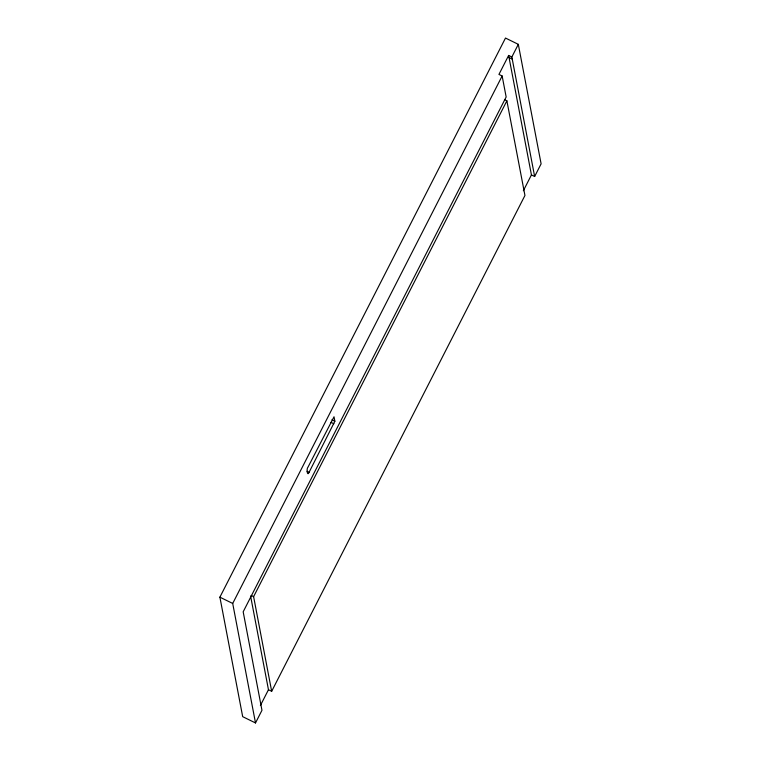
<?xml version="1.0" encoding="UTF-8"?>
<svg xmlns="http://www.w3.org/2000/svg" width="761" height="761" viewBox="0 0 761 761"><rect width="100%" height="100%" fill="white"/><g stroke="black" fill="none" stroke-linecap="round" stroke-linejoin="round"><path stroke-width="1.14" d="M334.869 421.242L309.08 472.296C307.339 477.109 306.198 468.586 308.072 466.997L334.022 416.781L334.869 421.242L331.91 419.787M508.643 55.429L498.94 74.416L502.146 75.986L506.16 96.999L243.178 611.806L261.965 710.289L255.506 722.95L242.683 716.662L219.891 597.166L505.494 38.05L518.317 44.338L541.109 163.834L534.641 176.495L531.435 174.925L508.643 55.429L511.849 56.999L534.641 176.495M255.506 722.95L232.704 603.454L502.146 75.986M511.849 56.999L518.317 44.338M250.626 596.224L268.462 689.732L271.667 691.302L253.613 596.643L506.883 100.823L504.486 99.643M260.386 705.552L268.462 689.732M523.359 190.745L531.435 174.925M271.667 691.302L524.947 195.482L506.883 100.823M509.052 57.551L512.248 59.12M330.911 422.317L333.87 423.772M307.111 471.335L309.08 472.296M251.206 595.463L253.613 596.643M219.891 597.166L232.704 603.454"/></g></svg>
